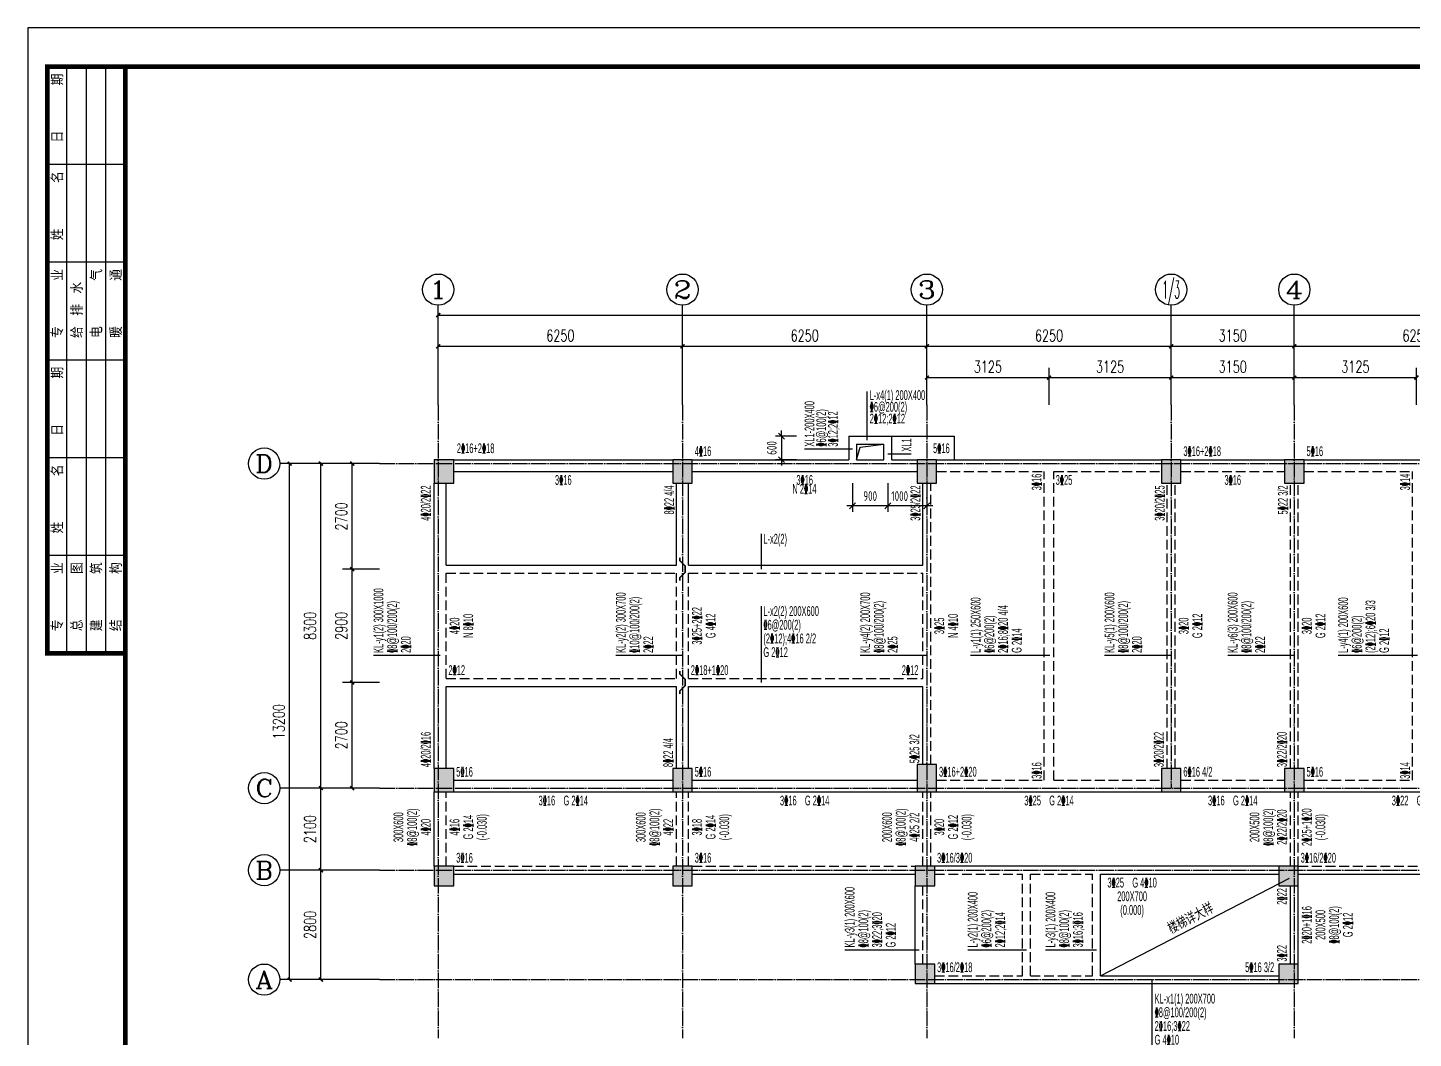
# Model space of a CAD drawing. Extents: x -441005 to 725361, y -182459 to 319313.
# Drawn here: x 284450 to 319893, y -23800 to 2050 of the extents above; entities that cross this region are included whole.
import ezdxf
from ezdxf.enums import TextEntityAlignment as Align

# ---------------------------------------------------------------- set-up
doc = ezdxf.new("R2010")
doc.units = 0
doc.header["$LTSCALE"] = 100
for name, pattern in [('DASHED', [0.75, 0.5, -0.25]), ('DOTE', [2.42, 2, -0.2, 0.02, -0.2]), ('HIDDEN', [7, 5, -2])]:
    doc.linetypes.add(name, pattern=pattern)
doc.layers.get('0').update_dxf_attribs({"linetype": 'CONTINUOUS'})
doc.layers.get('Defpoints').update_dxf_attribs({"linetype": 'CONTINUOUS'})
for name, color, linetype in [('AXIS', 3, 'CONTINUOUS'), ('AXIS_TEXT', 7, 'CONTINUOUS'), ('BEAM', 4, 'DASHED'), ('BEAM_CON', 4, 'CONTINUOUS'), ('B挑板&檐线', 6, 'CONTINUOUS'), ('COLU', 7, 'CONTINUOUS'), ('DOTE', 8, 'DOTE'), ('D洞口边线', 6, 'CONTINUOUS'), ('T模板通用标注', 7, 'CONTINUOUS'), ('吊筋', 1, 'CONTINUOUS'), ('图框', 7, 'CONTINUOUS'), ('尺寸标注', 3, 'CONTINUOUS'), ('梁平法1', 3, 'CONTINUOUS'), ('梁平法2', 8, 'CONTINUOUS')]:
    doc.layers.add(name, color=color, linetype=linetype)
doc.styles.add('_TCH_AXIS', font='COMPLEX', dxfattribs={"bigfont": 'GBCBIG'})
doc.styles.add('_TCH_DIM_T3', font='simplex_.ttf', dxfattribs={"width": 0.705882, "bigfont": 'GBCBIG'})
doc.styles.add('COMPLEX', font='COMPLEX')
doc.styles.add('DIM_FONT', font='tssdeng.shx', dxfattribs={"width": 0.7, "bigfont": '1.shx'})
doc.styles.add('HZTXT', font='TXT', dxfattribs={"bigfont": 'HZTXT'})
doc.styles.get("Standard").update_dxf_attribs({"font": 'tssdeng.shx', "bigfont": '1.shx'})
doc.styles.add('TSSD_Rein', font='Tssdeng.shx', dxfattribs={"width": 0.7, "bigfont": '1.shx'})
doc.styles.add('梁平法', font='xxxxx.shx', dxfattribs={"bigfont": 'dxfs.shx'})
doc.dimstyles.new('_TCH_ARCH&&100', dxfattribs={"dimtxt": 297.5, "dimasz": 100, "dimexe": 250, "dimexo": 300, "dimgap": 126.25, "dimtad": 1, "dimdec": 0, "dimzin": 0, "dimdsep": 46, "dimtxsty": '_TCH_DIM_T3', "dimblk": 'ARCHTICK', "dimcen": 0.09, "dimclrt": 7, "dimazin": 2, "dimtfac": 1, "dimtdec": 0, "dimtix": 1, "dimtmove": 2, "dimatfit": 3, "dimfxl": 0, "dimtolj": 1, "dimtzin": 0, "dimarcsym": 0})
doc.dimstyles.new('axis', dxfattribs={"dimtxt": 300, "dimasz": 1, "dimexe": 250, "dimexo": 300, "dimgap": 150, "dimtad": 1, "dimdec": 0, "dimzin": 0, "dimdsep": 46, "dimtxsty": 'Standard', "dimblk": '_DIMX', "dimcen": 0.09, "dimse1": 1, "dimse2": 1, "dimclrt": 7, "dimadec": 1, "dimazin": 0, "dimtfac": 1, "dimtdec": 0, "dimtix": 1, "dimtmove": 2, "dimatfit": 3, "dimfxl": 0, "dimtolj": 1, "dimtzin": 0, "dimarcsym": 0})

# ---------------------------------------------------------------- blocks, each defined once
blk = doc.blocks.new('A2+1_2')
at = {"layer": '图框'}
for p, q in [((1000, 26000), (1000, 41000)), ((1500, 26000), (1500, 41000)), ((2000, 26000), (2000, 41000)), ((2500, 38500), (500, 38500)), ((2500, 36000), (500, 36000)), ((2500, 33500), (500, 33500)), ((2500, 31000), (500, 31000)), ((2500, 28500), (500, 28500))]:
    blk.add_line(p, q, dxfattribs=at)
blk.add_lwpolyline([(0, 0), (89100, 0), (89100, 42000), (0, 42000)], close=True, dxfattribs=at)
at = {"layer": '图框', "const_width": 120}
blk.add_lwpolyline([(2500, 41000), (500, 41000), (500, 26000), (2500, 26000)], dxfattribs=at)
blk.add_lwpolyline([(2500, 1000), (88100, 1000), (88100, 41000), (2500, 41000)], close=True, dxfattribs=at)
at = {"layer": '图框', "style": 'HZTXT'}
for s, p in [('日    期', (911, 39064)), ('姓    名', (911, 36564)), ('专    业', (911, 34064)), ('电    气', (1911, 34064)), ('暖    通', (2411, 34064)), ('给 排 水', (1411, 34064)), ('日    期', (911, 31564)), ('姓    名', (911, 29064)), ('专    业', (911, 26564)), ('总    图', (1411, 26564)), ('建    筑', (1911, 26564)), ('结    构', (2411, 26564))]:
    blk.add_text(s, height=300, rotation=90, dxfattribs=at).set_placement(p)
blk = doc.blocks.new('_AXISO')
blk.add_circle((0, 0), 0.5)
at = {"layer": 'AXIS_TEXT', "style": 'COMPLEX', "width": 1.041667}
blk.add_attdef('A', text='', height=0.56, dxfattribs=at).set_placement((-0.25, -0.28), (0.25, -0.28), align=Align.FIT)
blk = doc.blocks.new('_ArchTick')
at = {"color": 0, "linetype": 'ByBlock', "const_width": 0.4}
blk.add_lwpolyline([(-0.5, -0.5), (0.5, 0.5)], dxfattribs=at)
blk = doc.blocks.new('*D2404')
at = {"layer": 'AXIS', "color": 0, "lineweight": -2}
for p, q in [((293450, -19500), (291700, -19500)), ((291950, -22300), (291950, -19500)), ((293450, -22300), (291700, -22300))]:
    blk.add_line(p, q, dxfattribs=at)
at = {"layer": 'Defpoints', "color": 0}
for p in [(291950, -19500), (293450, -19500), (293450, -22300)]:
    blk.add_point(p, dxfattribs=at)
at = {"layer": 'AXIS', "color": 0, "lineweight": -2, "xscale": 100, "yscale": 100, "zscale": 100}
for p, rotation in [((291950, -19500), 90), ((291950, -22300), 270)]:
    blk.add_blockref('_ArchTick', p, dxfattribs=dict(at, rotation=rotation))
at = {"layer": 'AXIS', "color": 7, "insert": (291674, -20900), "char_height": 297.5, "attachment_point": 5, "rotation": 90, "style": '_TCH_DIM_T3'}
blk.add_mtext('\\A1;2800', dxfattribs=at)
blk = doc.blocks.new('*D2405')
at = {"layer": 'AXIS', "color": 0, "lineweight": -2}
for p, q in [((293450, -17400), (291700, -17400)), ((291950, -19500), (291950, -17400)), ((293450, -19500), (291700, -19500))]:
    blk.add_line(p, q, dxfattribs=at)
at = {"layer": 'Defpoints', "color": 0}
for p in [(291950, -17400), (293450, -17400), (293450, -19500)]:
    blk.add_point(p, dxfattribs=at)
at = {"layer": 'AXIS', "color": 0, "lineweight": -2, "xscale": 100, "yscale": 100, "zscale": 100}
for p, rotation in [((291950, -17400), 90), ((291950, -19500), 270)]:
    blk.add_blockref('_ArchTick', p, dxfattribs=dict(at, rotation=rotation))
at = {"layer": 'AXIS', "color": 7, "insert": (291674, -18450), "char_height": 297.5, "attachment_point": 5, "rotation": 90, "style": '_TCH_DIM_T3'}
blk.add_mtext('\\A1;2100', dxfattribs=at)
blk = doc.blocks.new('*D2406')
at = {"layer": 'AXIS', "color": 0, "lineweight": -2}
for p, q in [((293450, -9100), (291700, -9100)), ((291950, -17400), (291950, -9100)), ((293450, -17400), (291700, -17400))]:
    blk.add_line(p, q, dxfattribs=at)
at = {"layer": 'Defpoints', "color": 0}
for p in [(291950, -9100), (293450, -9100), (293450, -17400)]:
    blk.add_point(p, dxfattribs=at)
at = {"layer": 'AXIS', "color": 0, "lineweight": -2, "xscale": 100, "yscale": 100, "zscale": 100}
for p, rotation in [((291950, -9100), 90), ((291950, -17400), 270)]:
    blk.add_blockref('_ArchTick', p, dxfattribs=dict(at, rotation=rotation))
at = {"layer": 'AXIS', "color": 7, "insert": (291674, -13250), "char_height": 297.5, "attachment_point": 5, "rotation": 90, "style": '_TCH_DIM_T3'}
blk.add_mtext('\\A1;8300', dxfattribs=at)
blk = doc.blocks.new('*D2407')
at = {"layer": 'AXIS', "color": 0, "lineweight": -2}
for p, q in [((293450, -9100), (290900, -9100)), ((291150, -22300), (291150, -9100)), ((293450, -22300), (290900, -22300))]:
    blk.add_line(p, q, dxfattribs=at)
at = {"layer": 'Defpoints', "color": 0}
for p in [(291150, -9100), (293450, -9100), (293450, -22300)]:
    blk.add_point(p, dxfattribs=at)
at = {"layer": 'AXIS', "color": 0, "lineweight": -2, "xscale": 100, "yscale": 100, "zscale": 100}
for p, rotation in [((291150, -9100), 90), ((291150, -22300), 270)]:
    blk.add_blockref('_ArchTick', p, dxfattribs=dict(at, rotation=rotation))
at = {"layer": 'AXIS', "color": 7, "insert": (290874, -15700), "char_height": 297.5, "attachment_point": 5, "rotation": 90, "style": '_TCH_DIM_T3'}
blk.add_mtext('\\A1;13200', dxfattribs=at)
blk = doc.blocks.new('*D2426')
at = {"layer": 'AXIS', "color": 0, "lineweight": -2}
for p, q in [((293450, -14700), (292500, -14700)), ((292750, -17400), (292750, -14700)), ((293450, -17400), (292500, -17400))]:
    blk.add_line(p, q, dxfattribs=at)
at = {"layer": 'Defpoints', "color": 0}
for p in [(292750, -14700), (293450, -14700), (293450, -17400)]:
    blk.add_point(p, dxfattribs=at)
at = {"layer": 'AXIS', "color": 0, "lineweight": -2, "xscale": 100, "yscale": 100, "zscale": 100}
for p, rotation in [((292750, -14700), 90), ((292750, -17400), 270)]:
    blk.add_blockref('_ArchTick', p, dxfattribs=dict(at, rotation=rotation))
at = {"layer": 'AXIS', "color": 7, "insert": (292474, -16050), "char_height": 297.5, "attachment_point": 5, "rotation": 90, "style": '_TCH_DIM_T3'}
blk.add_mtext('\\A1;2700', dxfattribs=at)
blk = doc.blocks.new('*D2427')
at = {"layer": 'AXIS', "color": 0, "lineweight": -2}
for p, q in [((293450, -11800), (292500, -11800)), ((292750, -14700), (292750, -11800)), ((293450, -14700), (292500, -14700))]:
    blk.add_line(p, q, dxfattribs=at)
at = {"layer": 'Defpoints', "color": 0}
for p in [(292750, -11800), (293450, -11800), (293450, -14700)]:
    blk.add_point(p, dxfattribs=at)
at = {"layer": 'AXIS', "color": 0, "lineweight": -2, "xscale": 100, "yscale": 100, "zscale": 100}
for p, rotation in [((292750, -11800), 90), ((292750, -14700), 270)]:
    blk.add_blockref('_ArchTick', p, dxfattribs=dict(at, rotation=rotation))
at = {"layer": 'AXIS', "color": 7, "insert": (292474, -13250), "char_height": 297.5, "attachment_point": 5, "rotation": 90, "style": '_TCH_DIM_T3'}
blk.add_mtext('\\A1;2900', dxfattribs=at)
blk = doc.blocks.new('*D2428')
at = {"layer": 'AXIS', "color": 0, "lineweight": -2}
for p, q in [((293450, -9100), (292500, -9100)), ((292750, -11800), (292750, -9100)), ((293450, -11800), (292500, -11800))]:
    blk.add_line(p, q, dxfattribs=at)
at = {"layer": 'Defpoints', "color": 0}
for p in [(292750, -9100), (293450, -9100), (293450, -11800)]:
    blk.add_point(p, dxfattribs=at)
at = {"layer": 'AXIS', "color": 0, "lineweight": -2, "xscale": 100, "yscale": 100, "zscale": 100}
for p, rotation in [((292750, -9100), 90), ((292750, -11800), 270)]:
    blk.add_blockref('_ArchTick', p, dxfattribs=dict(at, rotation=rotation))
at = {"layer": 'AXIS', "color": 7, "insert": (292474, -10450), "char_height": 297.5, "attachment_point": 5, "rotation": 90, "style": '_TCH_DIM_T3'}
blk.add_mtext('\\A1;2700', dxfattribs=at)
blk = doc.blocks.new('*D2429')
at = {"layer": 'AXIS', "color": 0, "lineweight": -2}
for p, q in [((294950, -7600), (294950, -5850)), ((301200, -7600), (301200, -5850)), ((294950, -6100), (301200, -6100))]:
    blk.add_line(p, q, dxfattribs=at)
at = {"layer": 'Defpoints', "color": 0}
for p in [(301200, -6100), (294950, -7600), (301200, -7600)]:
    blk.add_point(p, dxfattribs=at)
at = {"layer": 'AXIS', "color": 0, "lineweight": -2, "xscale": 100, "yscale": 100, "zscale": 100, "rotation": 180}
blk.add_blockref('_ArchTick', (294950, -6100), dxfattribs=at)
at = {"layer": 'AXIS', "color": 0, "lineweight": -2, "xscale": 100, "yscale": 100, "zscale": 100}
blk.add_blockref('_ArchTick', (301200, -6100), dxfattribs=at)
at = {"layer": 'AXIS', "color": 7, "insert": (298075, -5824), "char_height": 297.5, "attachment_point": 5, "style": '_TCH_DIM_T3'}
blk.add_mtext('\\A1;6250', dxfattribs=at)
blk = doc.blocks.new('*D2430')
at = {"layer": 'AXIS', "color": 0, "lineweight": -2}
for p, q in [((301200, -7600), (301200, -5850)), ((307450, -7600), (307450, -5850)), ((301200, -6100), (307450, -6100))]:
    blk.add_line(p, q, dxfattribs=at)
at = {"layer": 'Defpoints', "color": 0}
for p in [(307450, -6100), (301200, -7600), (307450, -7600)]:
    blk.add_point(p, dxfattribs=at)
at = {"layer": 'AXIS', "color": 0, "lineweight": -2, "xscale": 100, "yscale": 100, "zscale": 100, "rotation": 180}
blk.add_blockref('_ArchTick', (301200, -6100), dxfattribs=at)
at = {"layer": 'AXIS', "color": 0, "lineweight": -2, "xscale": 100, "yscale": 100, "zscale": 100}
blk.add_blockref('_ArchTick', (307450, -6100), dxfattribs=at)
at = {"layer": 'AXIS', "color": 7, "insert": (304325, -5824), "char_height": 297.5, "attachment_point": 5, "style": '_TCH_DIM_T3'}
blk.add_mtext('\\A1;6250', dxfattribs=at)
blk = doc.blocks.new('*D2431')
at = {"layer": 'AXIS', "color": 0, "lineweight": -2}
for p, q in [((307450, -7600), (307450, -5850)), ((313700, -7600), (313700, -5850)), ((307450, -6100), (313700, -6100))]:
    blk.add_line(p, q, dxfattribs=at)
at = {"layer": 'Defpoints', "color": 0}
for p in [(313700, -6100), (307450, -7600), (313700, -7600)]:
    blk.add_point(p, dxfattribs=at)
at = {"layer": 'AXIS', "color": 0, "lineweight": -2, "xscale": 100, "yscale": 100, "zscale": 100, "rotation": 180}
blk.add_blockref('_ArchTick', (307450, -6100), dxfattribs=at)
at = {"layer": 'AXIS', "color": 0, "lineweight": -2, "xscale": 100, "yscale": 100, "zscale": 100}
blk.add_blockref('_ArchTick', (313700, -6100), dxfattribs=at)
at = {"layer": 'AXIS', "color": 7, "insert": (310575, -5824), "char_height": 297.5, "attachment_point": 5, "style": '_TCH_DIM_T3'}
blk.add_mtext('\\A1;6250', dxfattribs=at)
blk = doc.blocks.new('*D2432')
at = {"layer": 'AXIS', "color": 0, "lineweight": -2}
for p, q in [((313700, -7600), (313700, -5850)), ((316850, -7600), (316850, -5850)), ((313700, -6100), (316850, -6100))]:
    blk.add_line(p, q, dxfattribs=at)
at = {"layer": 'Defpoints', "color": 0}
for p in [(316850, -6100), (313700, -7600), (316850, -7600)]:
    blk.add_point(p, dxfattribs=at)
at = {"layer": 'AXIS', "color": 0, "lineweight": -2, "xscale": 100, "yscale": 100, "zscale": 100, "rotation": 180}
blk.add_blockref('_ArchTick', (313700, -6100), dxfattribs=at)
at = {"layer": 'AXIS', "color": 0, "lineweight": -2, "xscale": 100, "yscale": 100, "zscale": 100}
blk.add_blockref('_ArchTick', (316850, -6100), dxfattribs=at)
at = {"layer": 'AXIS', "color": 7, "insert": (315275, -5824), "char_height": 297.5, "attachment_point": 5, "style": '_TCH_DIM_T3'}
blk.add_mtext('\\A1;3150', dxfattribs=at)
blk = doc.blocks.new('*D2433')
at = {"layer": 'AXIS', "color": 0, "lineweight": -2}
for p, q in [((316850, -7600), (316850, -5850)), ((323100, -7600), (323100, -5850)), ((316850, -6100), (323100, -6100))]:
    blk.add_line(p, q, dxfattribs=at)
at = {"layer": 'Defpoints', "color": 0}
for p in [(323100, -6100), (316850, -7600), (323100, -7600)]:
    blk.add_point(p, dxfattribs=at)
at = {"layer": 'AXIS', "color": 0, "lineweight": -2, "xscale": 100, "yscale": 100, "zscale": 100, "rotation": 180}
blk.add_blockref('_ArchTick', (316850, -6100), dxfattribs=at)
at = {"layer": 'AXIS', "color": 0, "lineweight": -2, "xscale": 100, "yscale": 100, "zscale": 100}
blk.add_blockref('_ArchTick', (323100, -6100), dxfattribs=at)
at = {"layer": 'AXIS', "color": 7, "insert": (319975, -5824), "char_height": 297.5, "attachment_point": 5, "style": '_TCH_DIM_T3'}
blk.add_mtext('\\A1;6250', dxfattribs=at)
blk = doc.blocks.new('*D2437')
at = {"layer": 'AXIS', "color": 0, "lineweight": -2}
for p, q in [((294950, -7600), (294950, -5050)), ((294950, -5300), (348800, -5300)), ((348800, -7600), (348800, -5050))]:
    blk.add_line(p, q, dxfattribs=at)
at = {"layer": 'Defpoints', "color": 0}
for p in [(348800, -5300), (294950, -7600), (348800, -7600)]:
    blk.add_point(p, dxfattribs=at)
at = {"layer": 'AXIS', "color": 0, "lineweight": -2, "xscale": 100, "yscale": 100, "zscale": 100, "rotation": 180}
blk.add_blockref('_ArchTick', (294950, -5300), dxfattribs=at)
at = {"layer": 'AXIS', "color": 0, "lineweight": -2, "xscale": 100, "yscale": 100, "zscale": 100}
blk.add_blockref('_ArchTick', (348800, -5300), dxfattribs=at)
at = {"layer": 'AXIS', "color": 7, "insert": (321875, -5024), "char_height": 297.5, "attachment_point": 5, "style": '_TCH_DIM_T3'}
blk.add_mtext('\\A1;53850', dxfattribs=at)
blk = doc.blocks.new('*D2441')
at = {"layer": 'AXIS', "color": 0, "lineweight": -2}
for p, q in [((307450, -7600), (307450, -6650)), ((310575, -7600), (310575, -6650)), ((307450, -6900), (310575, -6900))]:
    blk.add_line(p, q, dxfattribs=at)
at = {"layer": 'Defpoints', "color": 0}
for p in [(310575, -6900), (307450, -7600), (310575, -7600)]:
    blk.add_point(p, dxfattribs=at)
at = {"layer": 'AXIS', "color": 0, "lineweight": -2, "xscale": 100, "yscale": 100, "zscale": 100, "rotation": 180}
blk.add_blockref('_ArchTick', (307450, -6900), dxfattribs=at)
at = {"layer": 'AXIS', "color": 0, "lineweight": -2, "xscale": 100, "yscale": 100, "zscale": 100}
blk.add_blockref('_ArchTick', (310575, -6900), dxfattribs=at)
at = {"layer": 'AXIS', "color": 7, "insert": (309012, -6624), "char_height": 297.5, "attachment_point": 5, "style": '_TCH_DIM_T3'}
blk.add_mtext('\\A1;3125', dxfattribs=at)
blk = doc.blocks.new('*D2442')
at = {"layer": 'AXIS', "color": 0, "lineweight": -2}
for p, q in [((310575, -7600), (310575, -6650)), ((313700, -7600), (313700, -6650)), ((310575, -6900), (313700, -6900))]:
    blk.add_line(p, q, dxfattribs=at)
at = {"layer": 'Defpoints', "color": 0}
for p in [(313700, -6900), (310575, -7600), (313700, -7600)]:
    blk.add_point(p, dxfattribs=at)
at = {"layer": 'AXIS', "color": 0, "lineweight": -2, "xscale": 100, "yscale": 100, "zscale": 100, "rotation": 180}
blk.add_blockref('_ArchTick', (310575, -6900), dxfattribs=at)
at = {"layer": 'AXIS', "color": 0, "lineweight": -2, "xscale": 100, "yscale": 100, "zscale": 100}
blk.add_blockref('_ArchTick', (313700, -6900), dxfattribs=at)
at = {"layer": 'AXIS', "color": 7, "insert": (312137, -6624), "char_height": 297.5, "attachment_point": 5, "style": '_TCH_DIM_T3'}
blk.add_mtext('\\A1;3125', dxfattribs=at)
blk = doc.blocks.new('*D2444')
at = {"layer": 'AXIS', "color": 0, "lineweight": -2}
for p, q in [((316850, -7600), (316850, -6650)), ((319975, -7600), (319975, -6650)), ((316850, -6900), (319975, -6900))]:
    blk.add_line(p, q, dxfattribs=at)
at = {"layer": 'Defpoints', "color": 0}
for p in [(319975, -6900), (316850, -7600), (319975, -7600)]:
    blk.add_point(p, dxfattribs=at)
at = {"layer": 'AXIS', "color": 0, "lineweight": -2, "xscale": 100, "yscale": 100, "zscale": 100, "rotation": 180}
blk.add_blockref('_ArchTick', (316850, -6900), dxfattribs=at)
at = {"layer": 'AXIS', "color": 0, "lineweight": -2, "xscale": 100, "yscale": 100, "zscale": 100}
blk.add_blockref('_ArchTick', (319975, -6900), dxfattribs=at)
at = {"layer": 'AXIS', "color": 7, "insert": (318412, -6624), "char_height": 297.5, "attachment_point": 5, "style": '_TCH_DIM_T3'}
blk.add_mtext('\\A1;3125', dxfattribs=at)
blk = doc.blocks.new('*D2472')
at = {"layer": 'AXIS', "color": 0, "lineweight": -2}
for p, q in [((313700, -7600), (313700, -6650)), ((316850, -7600), (316850, -6650)), ((313700, -6900), (316850, -6900))]:
    blk.add_line(p, q, dxfattribs=at)
at = {"layer": 'Defpoints', "color": 0}
for p in [(316850, -6900), (313700, -7600), (316850, -7600)]:
    blk.add_point(p, dxfattribs=at)
at = {"layer": 'AXIS', "color": 0, "lineweight": -2, "xscale": 100, "yscale": 100, "zscale": 100, "rotation": 180}
blk.add_blockref('_ArchTick', (313700, -6900), dxfattribs=at)
at = {"layer": 'AXIS', "color": 0, "lineweight": -2, "xscale": 100, "yscale": 100, "zscale": 100}
blk.add_blockref('_ArchTick', (316850, -6900), dxfattribs=at)
at = {"layer": 'AXIS', "color": 7, "insert": (315275, -6624), "char_height": 297.5, "attachment_point": 5, "style": '_TCH_DIM_T3'}
blk.add_mtext('\\A1;3150', dxfattribs=at)
blk = doc.blocks.new('_OBLIQUE')
at = {"color": 0, "linetype": 'ByBlock'}
blk.add_line((-0.5, -0.5), (0.5, 0.5), dxfattribs=at)
blk = doc.blocks.new('*D2989')
at = {"layer": 'Defpoints', "color": 0}
for p in [(306450, -9300), (307450, -9300), (306450, -10180)]:
    blk.add_point(p, dxfattribs=at)
at = {"layer": '尺寸标注', "color": 0, "lineweight": -2}
for p, q in [((306450, -9600), (306450, -10330)), ((307450, -9600), (307450, -10330)), ((307600, -10180), (306300, -10180))]:
    blk.add_line(p, q, dxfattribs=at)
at = {"layer": '尺寸标注', "color": 0, "lineweight": -2, "xscale": 150, "yscale": 150, "zscale": 150, "rotation": 180}
blk.add_blockref('_OBLIQUE', (306450, -10180), dxfattribs=at)
at = {"layer": '尺寸标注', "color": 0, "lineweight": -2, "xscale": 150, "yscale": 150, "zscale": 150}
blk.add_blockref('_OBLIQUE', (307450, -10180), dxfattribs=at)
at = {"layer": '尺寸标注', "color": 7, "insert": (306756, -9930), "char_height": 250, "attachment_point": 5, "style": 'DIM_FONT'}
blk.add_mtext('\\A1;1000', dxfattribs=at)
blk = doc.blocks.new('_DIMX')
blk.add_line((-150, 0), (150, 0))
at = {"const_width": 50}
blk.add_lwpolyline([(-70, -70), (70, 70)], dxfattribs=at)
blk = doc.blocks.new('*D2990')
at = {"layer": 'Defpoints', "color": 0}
for p in [(305550, -9300), (306450, -9300), (305550, -10180)]:
    blk.add_point(p, dxfattribs=at)
at = {"layer": '尺寸标注', "color": 0, "lineweight": -2}
for p, q in [((305550, -9600), (305550, -10330)), ((306450, -9600), (306450, -10330)), ((306600, -10180), (305400, -10180))]:
    blk.add_line(p, q, dxfattribs=at)
at = {"layer": '尺寸标注', "color": 0, "lineweight": -2, "xscale": 150, "yscale": 150, "zscale": 150, "rotation": 180}
blk.add_blockref('_OBLIQUE', (305550, -10180), dxfattribs=at)
at = {"layer": '尺寸标注', "color": 0, "lineweight": -2, "xscale": 150, "yscale": 150, "zscale": 150}
blk.add_blockref('_OBLIQUE', (306450, -10180), dxfattribs=at)
at = {"layer": '尺寸标注', "color": 7, "insert": (306000, -9930), "char_height": 250, "attachment_point": 5, "style": 'DIM_FONT'}
blk.add_mtext('\\A1;900', dxfattribs=at)
blk = doc.blocks.new('*D2991')
at = {"layer": 'Defpoints', "color": 0}
for p in [(304419, -8400), (303732, -9000), (304419, -9000)]:
    blk.add_point(p, dxfattribs=at)
at = {"layer": '尺寸标注', "color": 0, "lineweight": -2}
for p, q in [((304119, -8400), (303582, -8400)), ((303732, -8400), (303732, -8250)), ((303732, -8400), (303732, -9000)), ((304119, -9000), (303582, -9000)), ((303732, -9000), (303732, -9150))]:
    blk.add_line(p, q, dxfattribs=at)
at = {"layer": '尺寸标注', "color": 0, "lineweight": -2, "xscale": 150, "yscale": 150, "zscale": 150}
for p, rotation in [((303732, -8400), 270), ((303732, -9000), 90)]:
    blk.add_blockref('_OBLIQUE', p, dxfattribs=dict(at, rotation=rotation))
at = {"layer": '尺寸标注', "color": 7, "insert": (303482, -8700), "char_height": 250, "attachment_point": 5, "rotation": 90, "style": 'DIM_FONT'}
blk.add_mtext('\\A1;600', dxfattribs=at)

msp = doc.modelspace()

# ---------------------------------------------------------------- hatches: boundary and pattern name
at = {"layer": 'COLU'}
for points in [[(295350, -9600), (295350, -9000), (294850, -9000), (294850, -9600)], [(301450, -9600), (301450, -9000), (300950, -9000), (300950, -9600)], [(307700, -9600), (307700, -9000), (307200, -9000), (307200, -9600)], [(313950, -9600), (313950, -9000), (313450, -9000), (313450, -9600)], [(317100, -9600), (317100, -9000), (316600, -9000), (316600, -9600)], [(295350, -17500), (295350, -16900), (294850, -16900), (294850, -17500)], [(301450, -17500), (301450, -16900), (300950, -16900), (300950, -17500)], [(307700, -17500), (307700, -16800), (307200, -16800), (307200, -17500)], [(313950, -17500), (313950, -16900), (313450, -16900), (313450, -17500)], [(317100, -17500), (317100, -16900), (316600, -16900), (316600, -17500)], [(295350, -19900), (295350, -19400), (294850, -19400), (294850, -19900)], [(301450, -19900), (301450, -19400), (300950, -19400), (300950, -19900)], [(307650, -19900), (307650, -19400), (307150, -19400), (307150, -19900)], [(316950, -19900), (316950, -19400), (316450, -19400), (316450, -19900)], [(307650, -22400), (307650, -21900), (307150, -21900), (307150, -22400)], [(316950, -22400), (316950, -21900), (316450, -21900), (316450, -22400)]]:
    msp.add_hatch(color=251, dxfattribs=at).paths.add_polyline_path(points)

# ---------------------------------------------------------------- linework, layer by layer
at = {"layer": 'AXIS'}
for p, q in [((294950, -7600), (294950, -5050)), ((301200, -7600), (301200, -5050)), ((307450, -7600), (307450, -5050)), ((313700, -7600), (313700, -5050)), ((316850, -7600), (316850, -5050)), ((293450, -9100), (290900, -9100)), ((293450, -17400), (290900, -17400)), ((293450, -19500), (290900, -19500)), ((293450, -22300), (290900, -22300))]:
    msp.add_line(p, q, dxfattribs=at)
at = {"layer": 'BEAM', "linetype": 'HIDDEN', "ltscale": 0.5}
for p, q in [((307700, -9300), (310450, -9300)), ((310450, -17200), (310450, -9300)), ((310700, -9300), (313450, -9300)), ((310700, -17200), (310700, -9300)), ((313950, -9300), (316600, -9300)), ((317100, -9300), (319875, -9300)), ((319875, -17200), (319875, -9300)), ((307550, -16800), (307550, -9600)), ((313600, -16900), (313600, -9600)), ((313800, -16900), (313800, -9600)), ((316750, -16900), (316750, -9600)), ((316950, -16900), (316950, -9600)), ((295150, -11900), (301050, -11900)), ((295150, -14600), (295150, -11900)), ((301050, -14600), (301050, -11900)), ((301350, -11900), (307350, -11900)), ((301350, -14600), (301350, -11900)), ((307350, -14600), (307350, -11900)), ((295150, -14600), (301050, -14600)), ((301350, -14600), (307350, -14600)), ((307700, -17200), (310450, -17200)), ((310700, -17200), (313450, -17200)), ((313950, -17200), (316600, -17200)), ((317100, -17200), (319875, -17200)), ((295150, -19400), (295150, -17500)), ((301050, -19400), (301050, -17500)), ((301350, -19400), (301350, -17500)), ((307350, -19400), (307350, -17500)), ((307550, -19400), (307550, -17500)), ((316750, -19400), (316750, -17500)), ((316950, -19400), (316950, -17500)), ((295350, -19400), (300950, -19400)), ((301450, -19400), (307150, -19400)), ((316950, -19400), (322850, -19400)), ((307650, -19600), (309900, -19600)), ((309900, -22200), (309900, -19600)), ((310100, -22200), (310100, -19600)), ((310100, -19600), (311690, -19600)), ((311690, -22200), (311690, -19600)), ((307350, -21900), (307350, -19900)), ((307650, -22200), (309900, -22200)), ((310100, -22200), (311690, -22200))]:
    msp.add_line(p, q, dxfattribs=at)
at = {"layer": 'BEAM_CON'}
for p, q in [((305450, -8400), (306550, -8400)), ((305450, -8400), (305450, -9000)), ((306550, -9000), (306550, -8400)), ((305650, -8600), (306350, -8600)), ((305650, -8600), (305650, -9000)), ((306350, -9000), (306350, -8600)), ((295350, -9000), (300950, -9000)), ((301450, -9000), (305450, -9000)), ((305650, -9000), (306350, -9000)), ((306550, -9000), (307200, -9000)), ((307700, -9000), (313450, -9000)), ((313950, -9000), (316600, -9000)), ((317100, -9000), (321100, -9000)), ((295350, -9300), (300950, -9300)), ((301450, -9300), (307200, -9300)), ((294850, -16900), (294850, -9600)), ((295150, -11700), (295150, -9600)), ((301050, -11700), (301050, -9600)), ((301350, -11700), (301350, -9600)), ((307350, -11700), (307350, -9600)), ((295150, -11700), (301050, -11700)), ((301350, -11700), (307350, -11700)), ((295150, -14800), (301050, -14800)), ((295150, -16900), (295150, -14800)), ((301050, -16900), (301050, -14800)), ((301350, -14800), (307350, -14800)), ((301350, -16900), (301350, -14800)), ((307350, -16800), (307350, -14800)), ((295350, -17200), (300950, -17200)), ((301450, -17200), (307200, -17200)), ((294850, -19400), (294850, -17500)), ((295350, -17500), (300950, -17500)), ((301450, -17500), (307200, -17500)), ((307700, -17500), (313450, -17500)), ((313950, -17500), (316600, -17500)), ((317100, -17500), (322850, -17500)), ((316450, -19400), (307650, -19400)), ((295350, -19600), (300950, -19600)), ((301450, -19600), (307150, -19600)), ((311890, -19600), (316450, -19600)), ((311890, -22200), (311890, -19600)), ((316950, -19600), (322850, -19600)), ((307150, -21900), (307150, -19900)), ((316750, -21900), (316750, -19900)), ((316950, -21900), (316950, -19900)), ((311890, -22200), (316450, -22200)), ((307650, -22400), (316450, -22400))]:
    msp.add_line(p, q, dxfattribs=at)
at = {"layer": 'B挑板&檐线'}
msp.add_lwpolyline([(306550, -9000), (306550, -8400), (308150, -8400), (308150, -9000)], dxfattribs=at)
at = {"layer": 'COLU'}
for points in [[(295350, -9600), (295350, -9000), (294850, -9000), (294850, -9600)], [(301450, -9600), (301450, -9000), (300950, -9000), (300950, -9600)], [(307700, -9600), (307700, -9000), (307200, -9000), (307200, -9600)], [(313950, -9600), (313950, -9000), (313450, -9000), (313450, -9600)], [(317100, -9600), (317100, -9000), (316600, -9000), (316600, -9600)], [(295350, -17500), (295350, -16900), (294850, -16900), (294850, -17500)], [(301450, -17500), (301450, -16900), (300950, -16900), (300950, -17500)], [(307700, -17500), (307700, -16800), (307200, -16800), (307200, -17500)], [(313950, -17500), (313950, -16900), (313450, -16900), (313450, -17500)], [(317100, -17500), (317100, -16900), (316600, -16900), (316600, -17500)], [(295350, -19900), (295350, -19400), (294850, -19400), (294850, -19900)], [(301450, -19900), (301450, -19400), (300950, -19400), (300950, -19900)], [(307650, -19900), (307650, -19400), (307150, -19400), (307150, -19900)], [(316950, -19900), (316950, -19400), (316450, -19400), (316450, -19900)], [(307650, -22400), (307650, -21900), (307150, -21900), (307150, -22400)], [(316950, -22400), (316950, -21900), (316450, -21900), (316450, -22400)]]:
    msp.add_lwpolyline(points, close=True, dxfattribs=at)
at = {"layer": 'DOTE', "ltscale": 2}
for p, q in [((294950, -7600), (294950, -23800)), ((301200, -7600), (301200, -23800)), ((307450, -7600), (307450, -23800)), ((313700, -7600), (313700, -17400)), ((316850, -7600), (316850, -23800)), ((293450, -9100), (352200, -9100)), ((293450, -17400), (352200, -17400)), ((293450, -19500), (352200, -19500)), ((293450, -22300), (352200, -22300))]:
    msp.add_line(p, q, dxfattribs=at)
at = {"layer": 'D洞口边线'}
msp.add_lwpolyline([(305650, -9000), (305745.8, -8679.2), (306350, -8600)], dxfattribs=at)
at = {"layer": 'T模板通用标注'}
msp.add_line((311890, -22200), (316725, -19700), dxfattribs=at)
at = {"layer": '吊筋', "const_width": 40}
for points in [[(301132, -12096), (301132, -12016), (301268, -11880), (301268, -11720), (301132, -11584), (301132, -11504)], [(301132, -14996), (301132, -14916), (301268, -14780), (301268, -14620), (301132, -14484), (301132, -14404)]]:
    msp.add_lwpolyline(points, dxfattribs=at)
at = {"layer": '梁平法1'}
for p, q in [((303207.8, -10896.6), (303207.8, -11800)), ((303207.8, -12746.6), (303207.8, -14700)), ((313215.3, -23966.5), (313215.3, -22300))]:
    msp.add_line(p, q, dxfattribs=at)
at = {"layer": '梁平法2', "color": 6}
for p, q in [((305925, -8500), (305925, -7251.6)), ((305550, -8730.2), (304323.7, -8730.2)), ((307050, -8855.2), (306450, -8855.2)), ((293295.2, -14003.4), (295000, -14003.4)), ((299495.2, -14003.4), (301200, -14003.4)), ((305745.2, -14003.4), (307450, -14003.4)), ((308570.2, -14003.4), (310600, -14003.4)), ((311995.2, -14003.4), (313700, -14003.4)), ((315145.2, -14003.4), (316850, -14003.4)), ((317970.2, -14003.4), (320000, -14003.4)), ((305348.3, -21537.5), (307250, -21537.5)), ((308495.2, -21537.5), (310000, -21537.5)), ((310485.2, -21537.5), (311790, -21537.5))]:
    msp.add_line(p, q, dxfattribs=at)

# ---------------------------------------------------------------- block references
msp.add_blockref('A2+1_2', (284450, -39950))
at = {"layer": 'AXIS'}
ref = msp.add_blockref('_AXISO', (294950, -4650), dxfattribs=dict(at, xscale=800, yscale=800, zscale=800))
ref.add_attrib('A', '1', dxfattribs={"layer": 'AXIS_TEXT', "height": 452.5, "style": '_TCH_AXIS', "width": 2.333333}).set_placement((294723.7, -4876.3), (295176.3, -4876.3), align=Align.FIT)
ref = msp.add_blockref('_AXISO', (301200, -4650), dxfattribs=dict(at, xscale=800, yscale=800, zscale=800))
ref.add_attrib('A', '2', dxfattribs={"layer": 'AXIS_TEXT', "height": 452.5, "style": '_TCH_AXIS', "width": 1.5}).set_placement((300973.7, -4876.3), (301426.3, -4876.3), align=Align.FIT)
ref = msp.add_blockref('_AXISO', (307450, -4650), dxfattribs=dict(at, xscale=800, yscale=800, zscale=800))
ref.add_attrib('A', '3', dxfattribs={"layer": 'AXIS_TEXT', "height": 452.5, "style": '_TCH_AXIS', "width": 1.5}).set_placement((307223.7, -4876.3), (307676.3, -4876.3), align=Align.FIT)
ref = msp.add_blockref('_AXISO', (313700, -4650), dxfattribs=dict(at, xscale=800, yscale=800, zscale=800))
ref.add_attrib('A', '1/3', dxfattribs={"layer": 'AXIS_TEXT', "height": 452.55, "style": '_TCH_AXIS', "width": 0.411765}).set_placement((313473.7, -4876.3), (313926.3, -4876.3), align=Align.FIT)
ref = msp.add_blockref('_AXISO', (316850, -4650), dxfattribs=dict(at, xscale=800, yscale=800, zscale=800))
ref.add_attrib('A', '4', dxfattribs={"layer": 'AXIS_TEXT', "height": 452.5, "style": '_TCH_AXIS', "width": 1.3125}).set_placement((316623.7, -4876.3), (317076.3, -4876.3), align=Align.FIT)
ref = msp.add_blockref('_AXISO', (290500, -9100), dxfattribs=dict(at, xscale=800, yscale=800, zscale=800))
ref.add_attrib('A', 'D', dxfattribs={"layer": 'AXIS_TEXT', "height": 452.5, "style": '_TCH_AXIS', "width": 1.235294}).set_placement((290273.7, -9326.3), (290726.3, -9326.3), align=Align.FIT)
ref = msp.add_blockref('_AXISO', (290500, -17400), dxfattribs=dict(at, xscale=800, yscale=800, zscale=800))
ref.add_attrib('A', 'C', dxfattribs={"layer": 'AXIS_TEXT', "height": 452.5, "style": '_TCH_AXIS', "width": 1.4}).set_placement((290273.7, -17626.3), (290726.3, -17626.3), align=Align.FIT)
ref = msp.add_blockref('_AXISO', (290500, -19500), dxfattribs=dict(at, xscale=800, yscale=800, zscale=800))
ref.add_attrib('A', 'B', dxfattribs={"layer": 'AXIS_TEXT', "height": 452.5, "style": '_TCH_AXIS', "width": 1.235294}).set_placement((290273.7, -19726.3), (290726.3, -19726.3), align=Align.FIT)
ref = msp.add_blockref('_AXISO', (290500, -22300), dxfattribs=dict(at, xscale=800, yscale=800, zscale=800))
ref.add_attrib('A', 'A', dxfattribs={"layer": 'AXIS_TEXT', "height": 452.5, "style": '_TCH_AXIS', "width": 1.166667}).set_placement((290273.7, -22526.3), (290726.3, -22526.3), align=Align.FIT)

# ---------------------------------------------------------------- texts
at = {"layer": 'T模板通用标注', "style": 'TSSD_Rein', "width": 0.8}
msp.add_text('楼梯详大样', height=300, rotation=27.34181, dxfattribs=at).set_placement((313706.4, -21148.2))
at = {"layer": '梁平法1', "style": '梁平法', "width": 0.5}
for s, p in [('2%%13216+2%%13218', (295908, -8907.2)), ('5%%13216', (307821.7, -8907.2)), ('N 2%%13214', (304317.8, -9944.2))]:
    msp.add_text(s, height=250, dxfattribs=at).set_placement(p, align=Align.BOTTOM_CENTER)
for s, p in [('4%%13216', (301511.6, -8907.2)), ('3%%13216+2%%13218', (314011.6, -8907.2)), ('5%%13216', (317161.6, -8907.2)), ('L-x2(2)', (303268.4, -11147)), ('L-x2(2) 200X600', (303268.4, -12997)), ('%%1326@200(2)', (303268.4, -13347)), ('(2%%13212);4%%13216 2/2', (303268.4, -13697)), ('G 2%%13212', (303268.4, -14047)), ('2%%13212', (295211.6, -14507.2)), ('2%%13218+1%%13220', (301411.6, -14507.2)), ('5%%13216', (295411.6, -17107.2)), ('5%%13216', (301511.6, -17107.2)), ('3%%13216+2%%13220', (307761.6, -17107.2)), ('6%%13216 4/2', (314011.6, -17107.2)), ('5%%13216', (317161.6, -17107.2)), ('3%%13216', (295411.6, -19307.2)), ('3%%13216', (301511.6, -19307.2)), ('3%%13216/3%%13220', (307711.6, -19307.2)), ('3%%13216/2%%13220', (317011.6, -19307.2)), ('3%%13216/2%%13218', (307711.6, -22107.2)), ('KL-x1(1) 200X700', (313276, -22910.6)), ('%%1328@100/200(2)', (313276, -23260.6)), ('2%%13216;3%%13222', (313276, -23610.6)), ('G 4%%13210', (313276, -23960.6))]:
    msp.add_text(s, height=250, dxfattribs=at).set_placement(p)
for s, p in [('3%%13216', (298150, -9642.8)), ('3%%13216', (304325, -9642.8)), ('3%%13225', (310958.6, -9642.8)), ('3%%13216', (315275, -9642.8)), ('3%%13216    G 2%%13214', (298150, -17842.8)), ('3%%13216    G 2%%13214', (304325, -17842.8)), ('3%%13225    G 2%%13214', (310575, -17842.8)), ('3%%13216    G 2%%13214', (315275, -17842.8)), ('3%%13222    G 2%%13214', (319975, -17842.8)), ('3%%13225    G 4%%13210', (312700.2, -19942.8)), ('200X700', (312700.2, -20292.8)), ('(0.000)', (312700.2, -20642.8))]:
    msp.add_text(s, height=250, rotation=360, dxfattribs=at).set_placement(p, align=Align.CENTER)
for s, p in [('2%%13212', (307234.3, -14507.2)), ('5%%13216 3/2', (316334.3, -22107.2))]:
    msp.add_text(s, height=250, dxfattribs=at).set_placement(p, align=Align.RIGHT)
at = {"layer": '梁平法2', "color": 6, "style": '梁平法', "width": 0.5}
for s, p in [('L-x4(1) 200X400', (305987.5, -7472.8)), ('%%1326@200(2)', (305987.5, -7772.8)), ('2%%13212;2%%13212', (305987.5, -8072.8))]:
    msp.add_text(s, height=250, dxfattribs=at).set_placement(p)
for s, p in [('XL1-200X400', (304572.8, -8667.7)), ('%%1326@100(2)', (304872.8, -8667.7)), ('3%%13212;2%%13212', (305172.8, -8667.7)), ('XL1', (307053.5, -8792.7)), ('KL-y1(2) 300X1000', (293547.8, -13942.7)), ('KL-y2(2) 300X700', (299747.8, -13942.7)), ('%%13210@100/200(2)', (300097.8, -13942.7)), ('KL-y4(2) 200X700', (305997.8, -13942.7)), ('L-y1(1) 250X600', (308822.8, -13942.7)), ('KL-y5(1) 200X600', (312247.8, -13942.7)), ('KL-y6(3) 200X600', (315397.8, -13942.7)), ('L-y4(1) 200X600', (318222.8, -13942.7)), ('(2%%13212);6%%13220 3/3', (318922.8, -13942.7)), ('%%1328@100/200(2)', (293897.8, -13942.7)), ('%%1328@100/200(2)', (306347.8, -13942.7)), ('%%1326@200(2)', (309172.8, -13942.7)), ('2%%13216;8%%13220 4/4', (309522.8, -13942.7)), ('%%1328@100/200(2)', (312597.8, -13942.7)), ('%%1328@100/200(2)', (315747.8, -13942.7)), ('%%1326@200(2)', (318572.8, -13942.7)), ('G 2%%13214', (309872.8, -13942.7)), ('G 2%%13212', (319272.8, -13942.7)), ('2%%13220', (294247.8, -13942.7)), ('2%%13222', (300447.8, -13942.7)), ('2%%13225', (306697.8, -13942.7)), ('2%%13220', (312947.8, -13942.7)), ('2%%13222', (316097.8, -13942.7)), ('4%%13220/2%%13216', (294757.2, -16864)), ('8%%13222 4/4', (300957.2, -16864)), ('5%%13225 3/2', (307257.2, -16764)), ('3%%13220/2%%13222', (313507.2, -16864)), ('3%%13222/2%%13220', (316657.2, -16864)), ('3%%13216', (310382.2, -17164)), ('3%%13214', (319807.2, -17164)), ('KL-y3(1) 200X600', (305600.9, -21476.8)), ('L-y2(1) 200X400', (308747.8, -21476.8)), ('L-y3(1) 200X400', (310737.8, -21476.8)), ('%%1328@100(2)', (305950.9, -21476.8)), ('3%%13222;3%%13220', (306300.9, -21476.8)), ('%%1326@200(2)', (309097.8, -21476.8)), ('2%%13212;2%%13214', (309447.8, -21476.8)), ('%%1328@100(2)', (311087.8, -21476.8)), ('3%%13216;3%%13216', (311437.8, -21476.8)), ('G 2%%13212', (306650.9, -21476.8)), ('3%%13222', (316657.2, -21839.8))]:
    msp.add_text(s, height=250, rotation=90, dxfattribs=at).set_placement(p)
for s, p in [('3%%13216', (310382.2, -9358.3)), ('3%%13214', (319807.2, -9358.3)), ('4%%13220/2%%13222', (294757.2, -9658.3)), ('8%%13222 4/4', (300982.2, -9658.3)), ('3%%13225/2%%13222', (307282.2, -9658.3)), ('3%%13220/2%%13225', (313532.2, -9658.3)), ('5%%13222 3/2', (316682.2, -9658.3)), ('2%%13222', (316657.2, -19958.3))]:
    msp.add_text(s, height=250, rotation=90, dxfattribs=at).set_placement(p, align=Align.RIGHT)
for s, p in [('4%%13220', (295492.8, -13250)), ('N 8%%13210', (295842.8, -13250)), ('3%%13225+2%%13222', (301692.8, -13250)), ('G 4%%13212', (302042.8, -13250)), ('3%%13225', (307892.8, -13250)), ('N 4%%13210', (308242.8, -13250)), ('3%%13220', (314142.8, -13250)), ('G 2%%13212', (314492.8, -13250)), ('3%%13220', (317292.8, -13250)), ('G 2%%13212', (317642.8, -13250)), ('300X600', (294057.2, -18400)), ('%%1328@100(2)', (294407.2, -18400)), ('300X600', (300257.2, -18400)), ('%%1328@100(2)', (300607.2, -18400)), ('200X600', (306557.2, -18400)), ('%%1328@100(2)', (306907.2, -18400)), ('200X500', (315957.2, -18400)), ('%%1328@100(2)', (316307.2, -18400)), ('2%%13222/2%%13220', (316657.2, -18400)), ('2%%13225+1%%13220', (317292.8, -18400)), ('4%%13220', (294757.2, -18400)), ('4%%13216', (295492.8, -18400)), ('G 2%%13214', (295842.8, -18400)), ('(-0.030)', (296192.8, -18400)), ('4%%13222', (300957.2, -18400)), ('3%%13218', (301692.8, -18400)), ('G 2%%13214', (302042.8, -18400)), ('(-0.030)', (302392.8, -18400)), ('4%%13225 2/2', (307257.2, -18400)), ('3%%13220', (307892.8, -18400)), ('G 2%%13212', (308242.8, -18400)), ('(-0.030)', (308592.8, -18400)), ('(-0.030)', (317642.8, -18400)), ('2%%13220+1%%13216', (317292.8, -20900)), ('%%1328@100(2)', (317992.8, -20900)), ('200X500', (317642.8, -20900)), ('G 2%%13212', (318342.8, -20900))]:
    msp.add_text(s, height=250, rotation=90, dxfattribs=at).set_placement(p, align=Align.CENTER)

# ---------------------------------------------------------------- dimensions: what is measured, and where the dimension line sits
at = {"layer": 'AXIS'}
for p1, p2, distance, picture, middle in [((294950, -7600), (348800, -7600), 2300, '*D2437', (321875, -5023.6)), ((294950, -7600), (301200, -7600), 1500, '*D2429', (298075, -5823.6)), ((301200, -7600), (307450, -7600), 1500, '*D2430', (304325, -5823.6)), ((307450, -7600), (313700, -7600), 1500, '*D2431', (310575, -5823.6)), ((313700, -7600), (316850, -7600), 1500, '*D2432', (315275, -5823.6)), ((316850, -7600), (323100, -7600), 1500, '*D2433', (319975, -5823.6)), ((307450, -7600), (310575, -7600), 700, '*D2441', (309012.5, -6623.6)), ((310575, -7600), (313700, -7600), 700, '*D2442', (312137.5, -6623.6)), ((313700, -7600), (316850, -7600), 700, '*D2472', (315275, -6623.6)), ((316850, -7600), (319975, -7600), 700, '*D2444', (318412.5, -6623.6)), ((293450, -22300), (293450, -9100), 2300, '*D2407', (290873.6, -15700)), ((293450, -17400), (293450, -9100), 1500, '*D2406', (291673.6, -13250)), ((293450, -11800), (293450, -9100), 700, '*D2428', (292473.6, -10450)), ((293450, -14700), (293450, -11800), 700, '*D2427', (292473.6, -13250)), ((293450, -17400), (293450, -14700), 700, '*D2426', (292473.6, -16050)), ((293450, -19500), (293450, -17400), 1500, '*D2405', (291673.6, -18450)), ((293450, -22300), (293450, -19500), 1500, '*D2404', (291673.6, -20900))]:
    dim = msp.add_aligned_dim(p1=p1, p2=p2, distance=distance, dimstyle='_TCH_ARCH&&100', override={"dimexo": 0}, dxfattribs=at)
    dim.commit()
    dim.dimension.update_dxf_attribs({"geometry": picture, "text_midpoint": middle})
at = {"layer": '尺寸标注'}
dim = msp.add_linear_dim(base=(303732.2, -9000), p1=(304419, -8400), p2=(304419, -9000), angle=90, dimstyle='axis', override={"dimtxt": 250, "dimasz": 150, "dimexe": 150, "dimgap": 125, "dimtxsty": 'DIM_FONT', "dimblk1": 'OBLIQUE', "dimblk2": 'OBLIQUE', "dimsah": 1, "dimdle": 150, "dimse1": 0, "dimse2": 0}, dxfattribs=at)
dim.commit()
dim.dimension.update_dxf_attribs({"geometry": '*D2991', "text_midpoint": (303482.2, -8700)})
dim = msp.add_linear_dim(base=(305550, -10179.6), p1=(306450, -9300), p2=(305550, -9300), dimstyle='axis', override={"dimtxt": 250, "dimasz": 150, "dimexe": 150, "dimgap": 125, "dimtxsty": 'DIM_FONT', "dimblk1": 'OBLIQUE', "dimblk2": 'OBLIQUE', "dimsah": 1, "dimdle": 150, "dimse1": 0, "dimse2": 0}, dxfattribs=at)
dim.commit()
dim.dimension.update_dxf_attribs({"geometry": '*D2990', "text_midpoint": (306000, -9929.6)})
dim = msp.add_linear_dim(base=(306450, -10179.6), p1=(307450, -9300), p2=(306450, -9300), dimstyle='axis', override={"dimtxt": 250, "dimasz": 150, "dimexe": 150, "dimgap": 125, "dimtxsty": 'DIM_FONT', "dimblk1": 'OBLIQUE', "dimblk2": 'OBLIQUE', "dimsah": 1, "dimdle": 150, "dimse1": 0, "dimse2": 0}, dxfattribs=at)
dim.commit()
dim.dimension.update_dxf_attribs({"geometry": '*D2989', "text_midpoint": (306755.5, -9929.6), "dimtype": 160})

doc.saveas('drawing.dxf')
